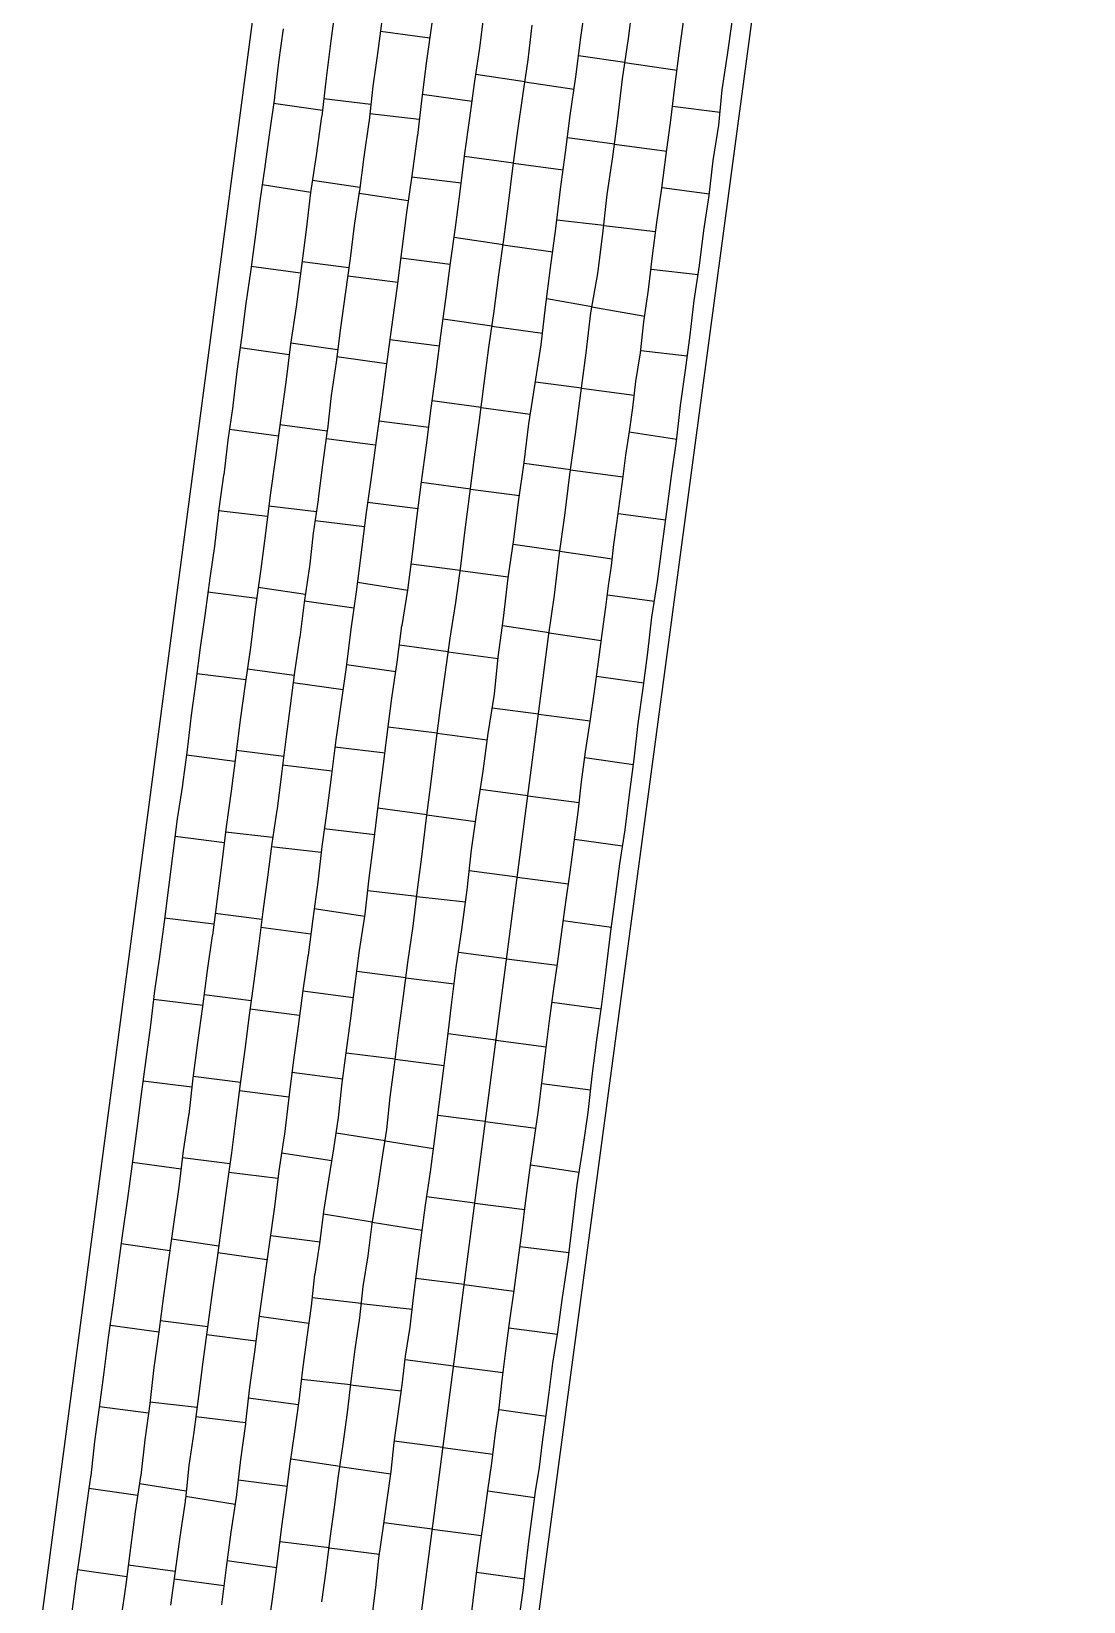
# Model space of a CAD drawing. Extents: x 705628 to 706171, y 1563556 to 1564504.
# Drawn here: x 705966.9 to 706031, y 1563623.7 to 1563719.3 of the extents above; entities that cross this region are included whole.
import ezdxf

# ---------------------------------------------------------------- set-up
doc = ezdxf.new("R2010")
doc.units = 0
doc.layers.add('10108_0101_PANTES', color=7, linetype='Continuous')
doc.layers.add('AGROCAD PLL', color=7, linetype='Continuous')
doc.layers.add('10108_0101_REAL', color=30, linetype='Continuous', lineweight=25)

msp = doc.modelspace()

# ---------------------------------------------------------------- linework, layer by layer
at = {"layer": '10108_0101_PANTES'}
msp.add_lwpolyline([(706030.954, 1563870.931), (705996.687, 1563614.637), (705967.661, 1563617.895), (705966.95, 1563617.98), (706000.838, 1563874.794), (706008.675, 1563874.243), (706008.815, 1563874.238), (706008.895, 1563874.239), (706022.861, 1563874.795), (706024.794, 1563874.872), (706027.684, 1563874.475), (706028.94, 1563873.615), (706030.726, 1563871.564), (706030.954, 1563870.931)], close=True, dxfattribs=at)
at = {"layer": '10108_0101_REAL'}
for points in [[(705986.818, 1563593.448), (705998.075, 1563679.943), (705998.403, 1563682.459), (705998.774, 1563684.977), (705999.049, 1563687.398), (705999.396, 1563689.823), (705999.71, 1563692.323), (706000.048, 1563694.779), (706000.366, 1563697.274), (706000.686, 1563699.719), (706000.972, 1563702.15), (706001.397, 1563704.55), (706001.709, 1563706.961), (706001.982, 1563709.365), (706002.31, 1563711.641), (706002.625, 1563713.978), (706002.914, 1563716.396), (706003.27, 1563718.843), (706003.582, 1563721.267)], [(705985.478, 1563720.992), (705985.171, 1563718.697), (705984.872, 1563716.427), (705984.608, 1563714.132), (705984.604, 1563714.097), (705984.276, 1563711.734), (705983.936, 1563709.476), (705983.663, 1563707.209), (705983.362, 1563704.852), (705983.045, 1563702.524), (705982.72, 1563700.249), (705982.418, 1563697.944), (705982.096, 1563695.604), (705981.798, 1563693.353), (705981.472, 1563691.065), (705981.192, 1563688.76), (705980.886, 1563686.409), (705980.561, 1563684.129), (705980.273, 1563681.795), (705979.962, 1563679.559), (705979.642, 1563677.39), (705979.379, 1563675.264), (705979.093, 1563673.058), (705978.8, 1563670.875), (705978.542, 1563668.705), (705978.244, 1563666.495), (705977.956, 1563664.287), (705977.952, 1563664.26), (705977.636, 1563662.141), (705977.363, 1563659.956), (705977.054, 1563657.753), (705976.778, 1563655.588), (705976.516, 1563653.372), (705976.51, 1563653.326), (705976.186, 1563651.17), (705975.912, 1563648.968), (705975.592, 1563646.707), (705975.281, 1563644.539), (705974.986, 1563642.359), (705974.703, 1563640.159), (705974.394, 1563637.982), (705974.149, 1563635.808), (705974.145, 1563635.773), (705973.845, 1563633.586), (705973.603, 1563631.421), (705973.594, 1563631.358), (705973.259, 1563629.21), (705972.981, 1563627.014), (705972.685, 1563624.777), (705972.393, 1563622.681)], [(705981.424, 1563622.586), (705981.687, 1563624.472), (705981.946, 1563626.344), (705982.192, 1563628.309), (705982.452, 1563630.221), (705982.689, 1563632.134), (705982.977, 1563634.071), (705983.237, 1563635.962), (705983.454, 1563637.869), (705983.715, 1563639.833), (705983.981, 1563641.729), (705984.199, 1563643.638), (705984.204, 1563643.671), (705984.498, 1563645.525), (705984.733, 1563647.459), (705984.738, 1563647.489), (705985.051, 1563649.402), (705985.338, 1563651.3), (705985.632, 1563653.199), (705985.833, 1563655.133), (705985.836, 1563655.156), (705986.103, 1563657.129), (705986.35, 1563659.08), (705986.627, 1563661.162), (705986.908, 1563663.364), (705987.245, 1563665.572), (705987.494, 1563667.77), (705987.783, 1563669.945), (705988.038, 1563672.144), (705988.335, 1563674.347), (705988.6, 1563676.502), (705988.884, 1563678.713), (705989.193, 1563680.899), (705989.491, 1563683.113), (705989.494, 1563683.134), (705989.841, 1563685.276), (705990.127, 1563687.471), (705990.401, 1563689.667), (705990.68, 1563691.872), (705990.977, 1563694.098), (705991.268, 1563696.355), (705991.565, 1563698.576), (705991.846, 1563700.778), (705992.159, 1563702.988), (705992.441, 1563705.2), (705992.756, 1563707.345), (705993.03, 1563709.534), (705993.317, 1563711.856), (705993.612, 1563713.998), (705993.911, 1563716.104), (705994.232, 1563718.289), (705994.481, 1563720.378)], [(705987.693, 1563622.995), (705987.897, 1563624.609), (705988.079, 1563626.39), (705988.342, 1563628.185), (705988.584, 1563629.931), (705988.827, 1563631.666), (705989.015, 1563633.435), (705989.266, 1563635.166), (705989.497, 1563636.943), (705989.712, 1563638.687), (705989.987, 1563640.449), (705990.184, 1563642.244), (705990.424, 1563643.994), (705990.654, 1563645.871), (705990.915, 1563647.859), (705991.222, 1563649.898), (705991.48, 1563651.919), (705991.749, 1563653.985), (705992.012, 1563656.046), (705992.286, 1563658.138), (705992.527, 1563660.226), (705992.786, 1563662.322), (705993.125, 1563664.633), (705993.46, 1563667.051), (705993.73, 1563669.481), (705994.07, 1563671.905), (705994.439, 1563674.272), (705994.728, 1563676.554), (705995.111, 1563678.96), (705995.343, 1563681.216), (705995.668, 1563683.578), (705995.951, 1563686.026), (705996.295, 1563688.363), (705996.585, 1563690.667), (705996.927, 1563693.046), (705997.204, 1563695.408), (705997.603, 1563697.855), (705997.963, 1563700.218), (705998.232, 1563702.507), (705998.527, 1563704.885), (705998.855, 1563707.296), (705999.137, 1563709.686), (705999.438, 1563711.917), (705999.727, 1563714.166), (706000.072, 1563716.507), (706000.376, 1563718.906), (706000.695, 1563721.191)], [(705982.257, 1563719.434), (705981.975, 1563717.399), (705981.74, 1563715.289), (705981.734, 1563715.241), (705981.431, 1563713.136), (705981.159, 1563711.065), (705981.155, 1563711.034), (705980.841, 1563708.973), (705980.585, 1563706.926), (705980.297, 1563704.791), (705979.999, 1563702.728), (705979.733, 1563700.637), (705979.441, 1563698.59), (705979.208, 1563696.527), (705979.203, 1563696.483), (705978.906, 1563694.401), (705978.645, 1563692.309), (705978.641, 1563692.28), (705978.344, 1563690.226), (705978.106, 1563688.145), (705978.1, 1563688.098), (705977.795, 1563686.016), (705977.528, 1563683.908), (705977.523, 1563683.874), (705977.211, 1563681.798), (705976.946, 1563679.729), (705976.669, 1563677.674), (705976.417, 1563675.566), (705976.145, 1563673.464), (705976.139, 1563673.427), (705975.82, 1563671.368), (705975.561, 1563669.287), (705975.283, 1563667.194), (705975.017, 1563665.096), (705974.732, 1563662.997), (705974.437, 1563660.907), (705974.187, 1563658.807), (705973.904, 1563656.718), (705973.636, 1563654.623), (705973.367, 1563652.522), (705973.08, 1563650.384), (705972.79, 1563648.279), (705972.498, 1563646.154), (705972.201, 1563644.046), (705971.924, 1563641.933), (705971.628, 1563639.817), (705971.365, 1563637.711), (705971.08, 1563635.556), (705970.782, 1563633.487), (705970.559, 1563631.398), (705970.551, 1563631.338), (705970.235, 1563629.197), (705969.953, 1563627.087), (705969.66, 1563625.016), (705968.433, 1563615.547)], [(705988.29, 1563720.085), (705988.003, 1563717.945), (705987.726, 1563715.943), (705987.493, 1563713.849), (705987.481, 1563713.753), (705987.177, 1563711.642), (705986.906, 1563709.575), (705986.897, 1563709.514), (705986.587, 1563707.477), (705986.334, 1563705.455), (705986.042, 1563703.292), (705985.746, 1563701.24), (705985.48, 1563699.151), (705985.191, 1563697.126), (705984.961, 1563695.085), (705984.95, 1563694.997), (705984.654, 1563692.919), (705984.394, 1563690.837), (705984.386, 1563690.779), (705984.094, 1563688.757), (705983.858, 1563686.695), (705983.846, 1563686.6), (705983.541, 1563684.525), (705983.276, 1563682.428), (705983.266, 1563682.359), (705982.957, 1563680.3), (705982.695, 1563678.253), (705982.419, 1563676.21), (705982.168, 1563674.111), (705981.892, 1563671.977), (705981.881, 1563671.902), (705981.565, 1563669.868), (705981.311, 1563667.82), (705981.032, 1563665.724), (705980.766, 1563663.621), (705980.478, 1563661.501), (705980.186, 1563659.435), (705979.937, 1563657.344), (705979.653, 1563655.242), (705979.386, 1563653.158), (705979.116, 1563651.047), (705978.827, 1563648.896), (705978.536, 1563646.786), (705978.243, 1563644.656), (705977.947, 1563642.558), (705977.671, 1563640.446), (705977.376, 1563638.34), (705977.115, 1563636.244), (705976.826, 1563634.061), (705976.533, 1563632.029), (705976.314, 1563629.981), (705976.311, 1563629.952), (705976.3, 1563629.863), (705976.295, 1563629.832), (705975.98, 1563627.695), (705975.7, 1563625.594), (705975.406, 1563623.522)], [(705991.3, 1563719.788), (705990.993, 1563717.488), (705990.698, 1563715.245), (705990.434, 1563712.956), (705990.425, 1563712.887), (705990.093, 1563710.491), (705989.757, 1563708.26), (705989.489, 1563706.025), (705989.184, 1563703.645), (705988.864, 1563701.295), (705988.54, 1563699.028), (705988.239, 1563696.73), (705987.917, 1563694.388), (705987.618, 1563692.131), (705987.294, 1563689.858), (705987.017, 1563687.571), (705986.707, 1563685.189), (705986.383, 1563682.919), (705986.096, 1563680.591), (705985.78, 1563678.319), (705985.463, 1563676.172), (705985.203, 1563674.073), (705984.915, 1563671.852), (705984.624, 1563669.684), (705984.367, 1563667.513), (705984.066, 1563665.286), (705983.777, 1563663.074), (705983.77, 1563663.019), (705983.456, 1563660.919), (705983.185, 1563658.747), (705982.875, 1563656.541), (705982.604, 1563654.408), (705982.34, 1563652.183), (705982.328, 1563652.09), (705982.006, 1563649.948), (705981.734, 1563647.758), (705981.41, 1563645.47), (705981.1, 1563643.31), (705980.808, 1563641.153), (705980.524, 1563638.942), (705980.218, 1563636.789), (705979.976, 1563634.64), (705979.967, 1563634.57), (705979.671, 1563632.401), (705979.43, 1563630.256), (705979.426, 1563630.223), (705979.413, 1563630.127), (705979.409, 1563630.097), (705979.078, 1563627.976), (705978.804, 1563625.815), (705978.505, 1563623.559)], [(705984.621, 1563623.732), (705984.881, 1563625.614), (705985.127, 1563627.581), (705985.387, 1563629.493), (705985.623, 1563631.397), (705985.91, 1563633.325), (705986.174, 1563635.242), (705986.391, 1563637.151), (705986.649, 1563639.096), (705986.918, 1563641.006), (705987.136, 1563642.918), (705987.432, 1563644.783), (705987.669, 1563646.728), (705987.981, 1563648.634), (705988.269, 1563650.539), (705988.568, 1563652.473), (705988.772, 1563654.432), (705989.039, 1563656.4), (705989.286, 1563658.353), (705989.562, 1563660.434), (705989.842, 1563662.622), (705990.18, 1563664.84), (705990.431, 1563667.053), (705990.72, 1563669.226), (705990.975, 1563671.424), (705991.27, 1563673.621), (705991.537, 1563675.781), (705991.819, 1563677.979), (705992.128, 1563680.16), (705992.424, 1563682.37), (705992.774, 1563684.525), (705993.064, 1563686.748), (705993.337, 1563688.946), (705993.616, 1563691.145), (705993.912, 1563693.369), (705994.203, 1563695.626), (705994.501, 1563697.848), (705994.781, 1563700.044), (705995.094, 1563702.254), (705995.375, 1563704.462), (705995.69, 1563706.609), (705995.967, 1563708.815), (705996.252, 1563711.128), (705996.545, 1563713.256), (705996.844, 1563715.355), (705997.167, 1563717.558), (705997.418, 1563719.664)], [(705993.616, 1563622.153), (705993.828, 1563623.82), (705994.015, 1563625.478), (705994.248, 1563627.163), (705994.481, 1563628.846), (705994.71, 1563630.5), (705994.967, 1563632.168), (705995.169, 1563633.85), (705995.407, 1563635.526), (705995.584, 1563637.209), (705995.803, 1563639.009), (705996.046, 1563640.845), (705996.309, 1563642.674), (705996.566, 1563644.511), (705996.796, 1563646.333), (705997.034, 1563648.157), (705997.262, 1563649.993), (705997.534, 1563651.812), (705997.788, 1563653.653), (705998.027, 1563655.473), (705998.239, 1563657.298), (705998.46, 1563659.087), (705998.717, 1563660.887), (705998.97, 1563662.69), (705999.21, 1563664.491), (705999.459, 1563666.296), (705999.731, 1563668.116), (705999.961, 1563669.955), (706000.208, 1563671.78), (706000.406, 1563673.624), (706000.656, 1563675.446), (706000.942, 1563677.287), (706001.196, 1563679.118), (706001.446, 1563680.923), (706001.687, 1563682.769), (706001.887, 1563684.251), (706002.064, 1563685.556), (706002.237, 1563686.774), (706002.387, 1563688.061), (706002.553, 1563689.361), (706002.734, 1563690.691), (706002.918, 1563692.041), (706003.105, 1563693.493), (706003.323, 1563694.942), (706003.535, 1563696.387), (706003.722, 1563697.985), (706003.997, 1563699.723), (706004.212, 1563701.614), (706004.494, 1563703.554), (706004.738, 1563705.629), (706004.986, 1563707.658), (706005.302, 1563709.736), (706005.567, 1563711.787), (706005.84, 1563713.87), (706006.095, 1563715.914), (706006.354, 1563717.962), (706006.643, 1563720.03)], [(705996.653, 1563622.996), (705996.855, 1563624.412), (705997.023, 1563625.857), (705997.217, 1563627.404), (705997.418, 1563628.92), (705997.615, 1563630.435), (705997.848, 1563631.932), (705998.045, 1563633.441), (705998.252, 1563634.948), (705998.446, 1563636.468), (705998.672, 1563638.246), (705998.964, 1563640.147), (705999.263, 1563642.242), (705999.594, 1563644.544), (705999.881, 1563646.871), (706000.146, 1563649.106), (706000.5, 1563651.268), (706000.811, 1563653.497), (706001.067, 1563655.718), (706001.351, 1563657.915), (706001.641, 1563660.066), (706001.922, 1563662.193), (706002.173, 1563664.375), (706002.466, 1563666.485), (706002.742, 1563668.632), (706003.067, 1563670.707), (706003.331, 1563672.856), (706003.613, 1563675.01), (706003.85, 1563677.179), (706004.169, 1563679.325), (706004.449, 1563681.491), (706004.69, 1563683.643), (706005.045, 1563685.804), (706005.326, 1563687.963), (706005.603, 1563690.077), (706005.887, 1563692.234), (706006.19, 1563694.358), (706006.443, 1563696.512), (706006.729, 1563698.668), (706007.025, 1563700.8), (706007.266, 1563702.907), (706007.6, 1563705.043), (706007.861, 1563707.16), (706008.18, 1563709.294), (706008.426, 1563711.431), (706008.771, 1563713.585), (706008.977, 1563715.725), (706009.288, 1563717.863), (706009.606, 1563719.999)]]:
    msp.add_lwpolyline(points, dxfattribs=at)
at = {"layer": 'AGROCAD PLL', "color": 3, "true_color": 0x00ff00}
for points in [[(705991.178, 1563718.876), (705988.182, 1563719.276)], [(705996.97, 1563716.215), (705993.992, 1563716.652)], [(705996.97, 1563716.215), (705999.964, 1563715.775)], [(705996.97, 1563716.215), (705999.964, 1563715.775)], [(705981.686, 1563714.907), (705984.648, 1563714.48)], [(705990.545, 1563713.916), (705987.539, 1563714.262)], [(705996.271, 1563711.264), (705993.294, 1563711.673)], [(705980.99, 1563709.956), (705983.94, 1563709.506)], [(705993.094, 1563710.049), (705990.082, 1563710.421)], [(705989.863, 1563708.964), (705986.881, 1563709.412)], [(705995.646, 1563706.303), (705992.667, 1563706.74)], [(705995.646, 1563706.303), (705998.659, 1563705.861)], [(705995.646, 1563706.303), (705998.659, 1563705.861)], [(705980.325, 1563705), (705983.327, 1563704.595)], [(705992.428, 1563705.094), (705989.418, 1563705.478)], [(705994.966, 1563701.35), (705991.987, 1563701.771)], [(705991.764, 1563700.138), (705988.754, 1563700.522)], [(705979.648, 1563700.046), (705982.637, 1563699.62)], [(705994.306, 1563696.394), (705991.326, 1563696.793)], [(705994.306, 1563696.394), (705997.299, 1563695.993)], [(705994.306, 1563696.394), (705997.299, 1563695.993)], [(705979.004, 1563695.089), (705981.972, 1563694.666)], [(705987.878, 1563694.096), (705984.878, 1563694.493)], [(705993.655, 1563691.436), (705990.675, 1563691.834)], [(705993.655, 1563691.436), (705996.638, 1563691.038)], [(705993.655, 1563691.436), (705996.638, 1563691.038)], [(705978.334, 1563690.134), (705981.317, 1563689.793)], [(705987.207, 1563689.141), (705984.202, 1563689.506)], [(705993.028, 1563686.476), (705990.048, 1563686.864)], [(705993.028, 1563686.476), (705995.961, 1563686.093)], [(705993.028, 1563686.476), (705995.961, 1563686.093)], [(705977.688, 1563685.176), (705980.657, 1563684.801)], [(705986.563, 1563684.183), (705983.554, 1563684.613)], [(705992.311, 1563681.528), (705989.332, 1563681.928)], [(705992.311, 1563681.528), (705995.333, 1563681.122)], [(705992.311, 1563681.528), (705995.333, 1563681.122)], [(705977.01, 1563680.223), (705980.001, 1563679.84)], [(705989.111, 1563680.316), (705986.114, 1563680.74)], [(705991.638, 1563676.573), (705988.659, 1563676.956)], [(705976.378, 1563675.263), (705979.33, 1563674.881)], [(705985.228, 1563674.273), (705982.232, 1563674.644)], [(706000.608, 1563675.093), (706003.571, 1563674.685)], [(705991, 1563671.614), (705988.023, 1563672.015)], [(705991, 1563671.614), (705993.973, 1563671.214)], [(705991, 1563671.614), (705993.973, 1563671.214)], [(705975.688, 1563670.311), (705978.689, 1563669.938)], [(705999.985, 1563670.132), (706002.915, 1563669.736)], [(705990.386, 1563666.652), (705987.406, 1563666.991)], [(705990.386, 1563666.652), (705993.358, 1563666.315)], [(705990.386, 1563666.652), (705993.358, 1563666.315)], [(705975.05, 1563665.352), (705978.046, 1563664.973)], [(705999.305, 1563665.179), (706002.229, 1563664.776)], [(705995.852, 1563662.863), (705992.921, 1563663.244)], [(705989.724, 1563661.697), (705986.744, 1563662.078)], [(705989.724, 1563661.697), (705992.662, 1563661.322)], [(705989.724, 1563661.697), (705992.662, 1563661.322)], [(705974.376, 1563660.398), (705977.374, 1563660.041)], [(705998.623, 1563660.226), (706001.605, 1563659.801)], [(705989.082, 1563656.739), (705986.102, 1563657.116)], [(705989.082, 1563656.739), (705986.102, 1563657.116)], [(705989.082, 1563656.739), (705992.053, 1563656.363)], [(705989.082, 1563656.739), (705992.053, 1563656.363)], [(705973.74, 1563655.439), (705976.715, 1563655.058)], [(705982.609, 1563654.446), (705979.6, 1563654.829)], [(705998, 1563655.265), (706000.969, 1563654.874)], [(705988.461, 1563651.778), (705985.483, 1563652.24)], [(705988.461, 1563651.778), (705991.404, 1563651.322)], [(705988.461, 1563651.778), (705991.404, 1563651.322)], [(705973.093, 1563650.481), (705976.051, 1563650.083)], [(705981.949, 1563649.49), (705978.956, 1563649.863)], [(705997.31, 1563650.313), (706000.271, 1563649.871)], [(705987.687, 1563646.839), (705984.717, 1563647.325)], [(705984.51, 1563645.623), (705981.484, 1563645.992)], [(705972.41, 1563645.528), (705975.363, 1563645.111)], [(705981.276, 1563644.536), (705978.286, 1563644.965)], [(705996.672, 1563645.354), (705999.647, 1563644.978)], [(705993.271, 1563643.03), (705990.344, 1563643.411)], [(705987.018, 1563641.884), (705984.038, 1563642.224)], [(705971.733, 1563640.574), (705974.703, 1563640.159)], [(705971.733, 1563640.574), (705974.703, 1563640.159)], [(705995.987, 1563640.401), (705998.942, 1563640.009)], [(705980.606, 1563639.581), (705977.604, 1563639.967)], [(705992.625, 1563638.072), (705989.683, 1563638.455)], [(705986.365, 1563636.927), (705983.385, 1563637.266)], [(705992.625, 1563638.072), (705995.641, 1563637.68)], [(705992.625, 1563638.072), (705995.641, 1563637.68)], [(705971.088, 1563635.616), (705974.069, 1563635.221)], [(705979.974, 1563634.622), (705976.95, 1563634.994)], [(705991.98, 1563633.114), (705989.024, 1563633.499)], [(705985.709, 1563631.971), (705982.731, 1563632.415)], [(705970.451, 1563630.657), (705973.417, 1563630.22)], [(705982.518, 1563630.758), (705979.528, 1563631.128)], [(705979.341, 1563629.662), (705976.33, 1563630.132)], [(705991.335, 1563628.156), (705988.391, 1563628.539)], [(705991.335, 1563628.156), (705994.332, 1563627.766)], [(705991.335, 1563628.156), (705994.332, 1563627.766)], [(705985.056, 1563627.014), (705982.076, 1563627.387)], [(705969.758, 1563625.706), (705972.752, 1563625.281)], [(705981.87, 1563625.8), (705978.855, 1563626.217)]]:
    msp.add_lwpolyline(points, dxfattribs=at)
at = {"layer": 'AGROCAD PLL', "color": 5, "true_color": 0x0000ff}
for points in [[(706003.058, 1563717.385), (706000.235, 1563717.795)], [(705984.73, 1563715.19), (705987.606, 1563714.859)], [(706005.948, 1563714.731), (706008.847, 1563714.371)], [(706002.416, 1563712.426), (705999.553, 1563712.813)], [(705984.05, 1563710.237), (705986.936, 1563709.803)], [(706005.306, 1563709.773), (706008.192, 1563709.4)], [(706001.766, 1563707.469), (705998.913, 1563707.793)], [(705983.416, 1563705.278), (705986.261, 1563704.914)], [(706004.643, 1563704.818), (706007.512, 1563704.481)], [(706001.038, 1563702.524), (705998.294, 1563703.009)], [(705982.731, 1563700.325), (705985.577, 1563699.918)], [(706004.012, 1563699.858), (706006.849, 1563699.535)], [(706000.404, 1563697.565), (705997.614, 1563697.929)], [(705982.065, 1563695.369), (705984.949, 1563694.987)], [(705982.065, 1563695.369), (705984.949, 1563694.987)], [(706003.318, 1563694.907), (706006.204, 1563694.473)], [(705999.749, 1563692.608), (705996.92, 1563692.998)], [(705981.393, 1563690.415), (705984.283, 1563690.064)], [(706002.634, 1563689.954), (706005.535, 1563689.559)], [(705999.086, 1563687.652), (705996.25, 1563688.058)], [(705980.75, 1563685.456), (705983.618, 1563685.047)], [(706001.988, 1563684.997), (706004.849, 1563684.609)], [(705998.438, 1563682.695), (705995.604, 1563683.112)], [(705980.093, 1563680.5), (705982.932, 1563680.105)], [(706001.324, 1563680.041), (706004.21, 1563679.641)], [(705997.788, 1563677.738), (705994.975, 1563678.104)], [(705979.414, 1563675.547), (705982.297, 1563675.19)], [(705997.143, 1563672.779), (705994.265, 1563673.154)], [(705978.766, 1563670.589), (705981.625, 1563670.249)], [(705996.497, 1563667.821), (705993.588, 1563668.2)], [(705978.131, 1563665.629), (705980.973, 1563665.259)], [(705977.453, 1563660.676), (705980.311, 1563660.319)], [(705995.207, 1563657.905), (705992.302, 1563658.283)], [(705976.795, 1563655.72), (705979.668, 1563655.354)], [(705994.561, 1563652.947), (705991.663, 1563653.324)], [(705976.135, 1563650.764), (705979.029, 1563650.404)], [(705993.916, 1563647.988), (705990.992, 1563648.369)], [(705975.463, 1563645.809), (705978.345, 1563645.396)], [(705974.792, 1563640.855), (705977.676, 1563640.484)], [(705974.159, 1563635.895), (705977.026, 1563635.572)], [(705995.394, 1563635.436), (705998.262, 1563635.029)], [(705973.528, 1563630.936), (705976.369, 1563630.493)], [(705994.708, 1563630.484), (705997.57, 1563630.089)], [(705972.845, 1563625.983), (705975.701, 1563625.605)], [(705972.845, 1563625.983), (705975.701, 1563625.605)], [(705994.022, 1563625.532), (705996.938, 1563625.127)]]:
    msp.add_lwpolyline(points, dxfattribs=at)
at = {"layer": 'AGROCAD PLL', "color": 1, "true_color": 0xff0000}
for points in [[(706003.058, 1563717.385), (706006.223, 1563716.924)], [(706003.058, 1563717.385), (706006.223, 1563716.924)], [(705993.755, 1563715.005), (705990.723, 1563715.436)], [(706002.416, 1563712.426), (706005.594, 1563711.997)], [(706002.416, 1563712.426), (706005.594, 1563711.997)], [(705996.271, 1563711.264), (705999.294, 1563710.848)], [(705996.271, 1563711.264), (705999.294, 1563710.848)], [(706001.766, 1563707.469), (706004.919, 1563707.111)], [(706001.766, 1563707.469), (706004.919, 1563707.111)], [(705989.23, 1563704.004), (705986.191, 1563704.393)], [(706001.038, 1563702.524), (706004.262, 1563701.954)], [(706001.038, 1563702.524), (706004.262, 1563701.954)], [(705994.966, 1563701.35), (705998.045, 1563700.914)], [(705994.966, 1563701.35), (705998.045, 1563700.914)], [(705988.543, 1563699.051), (705985.522, 1563699.483)], [(706000.404, 1563697.565), (706003.624, 1563697.144)], [(706000.404, 1563697.565), (706003.624, 1563697.144)], [(705991.116, 1563695.18), (705988.08, 1563695.571)], [(705999.749, 1563692.608), (706002.935, 1563692.169)], [(705999.749, 1563692.608), (706002.935, 1563692.169)], [(705990.471, 1563690.222), (705987.401, 1563690.611)], [(705999.086, 1563687.652), (706002.286, 1563687.195)], [(705999.086, 1563687.652), (706002.286, 1563687.195)], [(705989.839, 1563685.262), (705986.781, 1563685.758)], [(705998.438, 1563682.695), (706001.616, 1563682.227)], [(705998.438, 1563682.695), (706001.616, 1563682.227)], [(705985.906, 1563679.227), (705982.874, 1563679.648)], [(705997.788, 1563677.738), (706000.947, 1563677.326)], [(705997.788, 1563677.738), (706000.947, 1563677.326)], [(705991.638, 1563676.573), (705994.681, 1563676.183)], [(705991.638, 1563676.573), (705994.681, 1563676.183)], [(705988.459, 1563675.359), (705985.409, 1563675.735)], [(705997.143, 1563672.779), (706000.271, 1563672.372)], [(705997.143, 1563672.779), (706000.271, 1563672.372)], [(705987.835, 1563670.398), (705984.768, 1563670.754)], [(705984.581, 1563669.315), (705981.542, 1563669.676)], [(705996.497, 1563667.821), (705999.626, 1563667.414)], [(705996.497, 1563667.821), (705999.626, 1563667.414)], [(705987.224, 1563665.436), (705984.149, 1563665.905)], [(705983.944, 1563664.356), (705980.909, 1563664.752)], [(705995.852, 1563662.863), (705998.938, 1563662.461)], [(705995.852, 1563662.863), (705998.938, 1563662.461)], [(705986.537, 1563660.483), (705983.453, 1563660.893)], [(705983.267, 1563659.402), (705980.235, 1563659.781)], [(705995.207, 1563657.905), (705998.265, 1563657.507)], [(705995.207, 1563657.905), (705998.265, 1563657.507)], [(705985.886, 1563655.526), (705982.799, 1563655.944)], [(705994.561, 1563652.947), (705997.635, 1563652.547)], [(705994.561, 1563652.947), (705997.635, 1563652.547)], [(705985.228, 1563650.571), (705982.169, 1563651.033)], [(705993.916, 1563647.988), (705996.96, 1563647.592)], [(705993.916, 1563647.988), (705996.96, 1563647.592)], [(705987.687, 1563646.839), (705990.716, 1563646.343)], [(705987.687, 1563646.839), (705990.716, 1563646.343)], [(705993.271, 1563643.03), (705996.303, 1563642.636)], [(705993.271, 1563643.03), (705996.303, 1563642.636)], [(705983.833, 1563640.671), (705980.8, 1563641.097)], [(705987.018, 1563641.884), (705990.106, 1563641.532)], [(705987.018, 1563641.884), (705990.106, 1563641.532)], [(705986.365, 1563636.927), (705989.449, 1563636.577)], [(705986.365, 1563636.927), (705989.449, 1563636.577)], [(705983.203, 1563635.711), (705980.144, 1563636.131)], [(705991.98, 1563633.114), (705995.033, 1563632.717)], [(705991.98, 1563633.114), (705995.033, 1563632.717)], [(705985.709, 1563631.971), (705988.805, 1563631.51)], [(705985.709, 1563631.971), (705988.805, 1563631.51)], [(705985.056, 1563627.014), (705988.115, 1563626.631)], [(705985.056, 1563627.014), (705988.115, 1563626.631)], [(705978.658, 1563624.71), (705975.631, 1563625.111)]]:
    msp.add_lwpolyline(points, dxfattribs=at)

doc.saveas('drawing.dxf')
